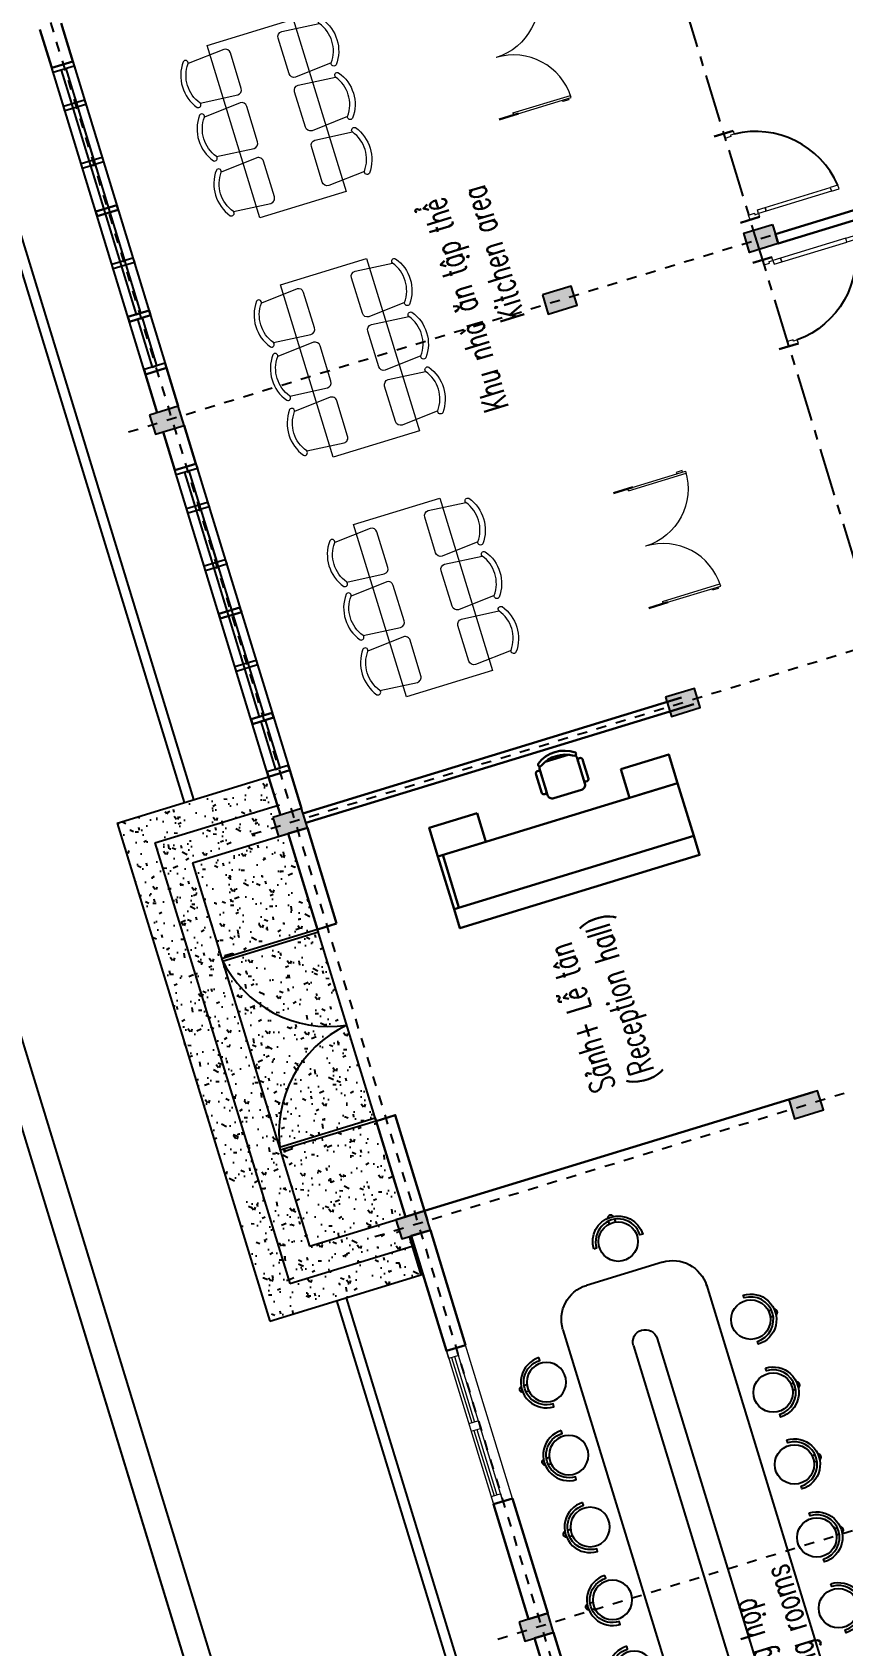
# Model space of a CAD drawing. Header units: inches. Extents: x 543393 to 2689207, y 1841861 to 9121372.
# Drawn here: x 547501.58 to 547509.67, y 1841984.21 to 1842000.31 of the extents above; entities that cross this region are included whole.
import ezdxf

# ---------------------------------------------------------------- set-up
doc = ezdxf.new("R2010")
doc.units = ezdxf.units.IN
doc.header["$MEASUREMENT"] = 0
doc.linetypes.add('ACAD_ISO04W100', pattern=[30, 24, -3, 0, -3])
for name, color, linetype, lineweight in [('00', 5, 'Continuous', 9), ('02 Xref Nha dieu hanh$0$Noi that 003', 24, 'Continuous', 9), ('A-Door', 254, 'Continuous', 13), ('A-Wall', 3, 'Continuous', 30), ('CUA', 2, 'Continuous', 9), ('Kich thuoc', 8, 'Continuous', 18)]:
    doc.layers.add(name, color=color, linetype=linetype, lineweight=lineweight)
for name, color, linetype in [('DOI', 7, 'Continuous'), ('Duong', 4, 'Continuous'), ('KICHTHUOCTHACH', 161, 'Continuous'), ('MBXD$0$CUA', 193, 'Continuous'), ('MEUBLE', 55, 'Continuous'), ('NET', 2, 'Continuous'), ('NET THAY', 4, 'Continuous'), ('Noi that', 155, 'Continuous'), ('NT', 1, 'Continuous'), ('QUYEN', 7, 'Continuous')]:
    doc.layers.add(name, color=color, linetype=linetype)
doc.styles.add('DIM', font='vnsimli.shx', dxfattribs={"width": 0.65})

# ---------------------------------------------------------------- blocks, each defined once
blk = doc.blocks.new('2000')
at = {"layer": 'MBXD$0$CUA'}
for p, q in [((-124542.9435932884, 227345.0081826141), (-124572.9435932884, 227345.0081826141)), ((-124572.9435932884, 227345.0081826141), (-124572.9435932884, 226345.0081826141)), ((-124542.9435932884, 227345.0081826141), (-124542.9435932884, 226345.5708805071)), ((-122602.9435932884, 227345.0081826141), (-122572.9435932884, 227345.0081826141)), ((-122602.9435932884, 227345.0081826141), (-122602.9435932884, 226345.5708805071)), ((-122572.9435932884, 227345.0081826141), (-122572.9435932884, 226345.0081826141)), ((-124592.5635631048, 226466.4850050809), (-124572.9435932884, 226466.4850050809)), ((-124592.5635631048, 226385.386160309), (-124592.5635631048, 226466.4850050809)), ((-122553.323623472, 226466.4850050809), (-122572.9435932884, 226466.4850050809)), ((-122553.323623472, 226385.386160309), (-122553.323623472, 226466.4850050809)), ((-124572.9435932884, 226385.386160309), (-124592.5635631048, 226385.386160309)), ((-122572.9435932884, 226385.386160309), (-122553.323623472, 226385.386160309))]:
    blk.add_line(p, q, dxfattribs=at)
for centre, radius, start, end in [((-124744.5426190554, 227516.6072083811), 1184.099025767006, 278.3326170056663, 351.6673829943321), ((-122401.3445675214, 227516.607208381), 1184.099025766977, 188.3326170056666, 261.6673829943334)]:
    blk.add_arc(centre, radius, start, end, dxfattribs=at)
blk = doc.blocks.new('D800')
at = {"layer": 'CUA'}
for p, q in [((0, 800), (-800, 800)), ((0, 770), (-799.4373021069332, 770)), ((-759.6220223050914, 819.6199698164128), (-678.5231775331195, 819.6199698164128)), ((-759.6220223050914, 799.9999999999964), (-759.6220223050914, 819.6199698164128)), ((-678.5231775331195, 819.6199698164128), (-678.5231775331195, 800)), ((0, 770), (0, 800))]:
    blk.add_line(p, q, dxfattribs=at)
blk.add_arc((0, 800), 800, 180, 270, dxfattribs=at)
blk = doc.blocks.new('A$C7DB75F4D')
at = {"layer": 'A-Door'}
for points in [[(624.9999986886978, 939.9999987788397), (624.9999986886978, 859.9999987788397), (664.9999986886978, 859.9999987788397), (664.9999986886978, 939.9999987788397)], [(624.9999986886978, 179.9999987788397), (624.9999986886978, 859.9999987788397), (664.9999986886978, 859.9999987788397), (664.9999986886978, 179.9999987788397)], [(624.9999986886978, 99.99999877883965), (624.9999986886978, 179.9999987788397), (664.9999986886978, 179.9999987788397), (664.9999986886978, 99.99999877883965)], [(-165.0000013113022, 99.99999877883965), (-165.0000013113022, 59.99999877883965), (-150.0000013113022, 59.99999877883965), (-150.0000013113022, 49.99999877883965), (-150.0000013113022, -1.221160346176475e-06), (-200.0000013113022, -1.221160346176475e-06), (-200.0000013113022, 99.99999877883965)], [(664.9999986886978, 99.99999877883965), (699.9999986886978, 99.99999877883965), (699.9999986886978, -1.221160346176475e-06), (649.9999986886978, -1.221160346176475e-06), (649.9999986886978, 49.99999877883965), (649.9999986886978, 59.99999877883965), (664.9999986886978, 59.99999877883965)]]:
    blk.add_lwpolyline(points, close=True, dxfattribs=at)
at = {"layer": 'NT', "color": 1}
blk.add_arc((732.7361624520785, 47.18860666957081), 899.288197890312, 96.88065241804014, 176.633324203001, dxfattribs=at)
blk = doc.blocks.new('ghe1')
for p, q in [((-42.04987941271975, 246.4382430577243), (-42.04987941271975, 284.408258743264)), ((42.0498794127052, 246.4382430577243), (42.0498794127052, 284.408258743264))]:
    blk.add_line(p, q)
blk.add_lwpolyline([(-325, 0, -1), (325, 0), (287.5, 0, 1), (-287.5, 0)], format="xyb", close=True)
blk.add_circle((0, 0), 250)
blk.add_arc((-2.748049884918146, 310.0985850759171), 41.28596289291529, 18.35834287928433, 162.1648539532021)
blk = doc.blocks.new('A$C3EF50EC0')
at = {"layer": 'MEUBLE', "linetype": 'Continuous'}
for p, q in [((1018.694071713035, 2162.10474263777), (5499.939890525391, 2161.929127708594)), ((1010.344063199082, 662.4731859845997), (5499.848950473111, 662.2009527783084))]:
    blk.add_line(p, q, dxfattribs=at)
for points in [[(663.7437269373477, 1015.306541444195), (663.7918678828428, 1809.217807194284)], [(5854.75115430358, 1015.087888241927), (5854.799295248944, 1808.999153960387)], [(1378.12451784579, 1537.194052209707), (5104.918715648804, 1537.066339028133)], [(1378.109361170515, 1287.239356388083), (5104.903558973325, 1287.111643206365)]]:
    blk.add_lwpolyline(points, dxfattribs=at)
for centre, radius, start, end in [((1018.672552226562, 1807.218426785184), 354.886316505026, 89.99652571655432, 179.6772017975329), ((5499.91837103889, 1807.042811855899), 354.886316505026, 0.3158496352169251, 89.99652571655432), ((1378.116939508152, 1412.21670429872), 124.9773481406142, 89.99652571655432, 269.9965257165543), ((5104.91113731105, 1412.088991117227), 124.9773481406142, 269.9965257165543, 89.99652571655432), ((1018.624651147184, 1017.262883560179), 354.886316505026, 180.3158496352169, 269.9965257165543), ((5499.870469959438, 1017.08726863077), 354.886316505026, 269.9965257165543, 359.6772017975329)]:
    blk.add_arc(centre, radius, start, end, dxfattribs=at)
at = {"layer": 'Noi that', "linetype": 'Continuous'}
for points in [[(6259.1792385351, 1852.139881234252), (6575.753039080315, 1815.455126690053)], [(6550.910797897974, 1728.796348108364), (6175.976480664147, 1766.2668174684)], [(5969.868203523816, 1244.252120250057), (5969.888551643191, 1579.820962753445)], [(5969.880651084837, 1449.52974587505), (6672.878233083393, 1449.487117725577)], [(5969.882924586171, 1487.022950248276), (6672.880506584755, 1486.980322098803)], [(5969.885198087475, 1524.516154621619), (6672.882780085973, 1524.473526472175)], [(5969.871557079678, 1299.55692838203), (6672.869139078175, 1299.514300232411)], [(5969.873830580837, 1337.050132755227), (6672.871412579421, 1337.007504605899)], [(5969.876104082228, 1374.543337128598), (6672.873686080726, 1374.500708978834)], [(5969.878377583562, 1412.036541501824), (6672.875959582088, 1411.993913352351)], [(6550.910797897974, 1095.174427336729), (6175.976480664147, 1057.703957976693)], [(6259.1792385351, 971.8308942108415), (6575.753039080315, 1008.515648755041)]]:
    blk.add_lwpolyline(points, dxfattribs=at)
for points in [[(6706.39641884678, 1212.26345608, -0.2799068392326103), (6550.910797897974, 1095.174427336729), (6175.976480664147, 1057.703957976693, -0.4437164408394772), (5969.868203523816, 1244.252120250057), (5969.888551643191, 1579.820962753445, -0.4437164408394785), (6176.019450967186, 1766.344127795375), (6550.949221198287, 1728.82818840925)], [(6706.420640987388, 1611.720303949412, 0.2799068392326108), (6550.949221198403, 1728.82818840925)], [(6706.39641884678, 1212.26345608, -0.2799068392326103), (6550.910797897974, 1095.174427336729), (6175.976480664147, 1057.703957976693)]]:
    blk.add_lwpolyline(points, format="xyb", dxfattribs=at)
for centre, start, end in [((6253.784421690463, 1805.584910566009), 83.39001380174432, 263.3900138017443), ((6570.358222235707, 1768.900156021758), 283.1821426424748, 83.39001380174432), ((6253.784421690463, 1018.385864879085), 96.6099861982557, 276.6099861982557), ((6570.358222235707, 1055.070619423335), 276.6099861982557, 76.81785735752518)]:
    blk.add_arc(centre, 46.86650555273033, start, end, dxfattribs=at)
blk.add_ellipse((6743.175717781953, 1411.9896505375), major_axis=(0.01420938317593334, 234.3325273328395), ratio=0.2999999999999999, dxfattribs=at)
at = {"layer": 'NET', "linetype": 'Continuous'}
for p, xscale, yscale, zscale, rotation in [((1471.419711642273, 2472.817481445323), 0.7873572932799786, 0.7873572932799786, 0.7873572932799786, 359.9965257159905), ((2232.671967083035, 2472.068048506691), 0.7873572932799786, 0.7873572932799786, 0.7873572932799786, 359.9965257159905), ((2981.408668699005, 2478.952240036677), 0.7873572932799786, 0.7873572932799786, 0.7873572932799786, 359.9965257159905), ((3742.660924139767, 2478.202807098045), 0.7873572932799786, 0.7873572932799786, 0.7873572932799786, 359.9965257159905), ((4481.953839201567, 2478.075038460622), 0.7873572932799786, 0.7873572932799786, 0.7873572932799786, 359.9965257159905), ((5266.597771867368, 2478.027459464924), 0.7873572932799786, 0.7873572932799786, 0.7873572932799786, 359.9965257159905), ((339.7280971458822, 1376.925084836708), -0.7873572932872542, 0.7873572932949173, 0.7873572932858693, 89.99652571651998), ((1471.290411473994, 340.4775436619821), -0.7873572932799786, 0.7873572932949173, 0.7873572932858693, 179.9965257159905), ((2232.542666914742, 339.7281107233284), -0.7873572932799786, 0.7873572932949173, 0.7873572932858693, 179.9965257159905), ((2981.279368530755, 346.6123022533211), -0.7873572932799786, 0.7873572932949173, 0.7873572932858693, 179.9965257159905), ((3742.531623971474, 345.8628693146893), -0.7873572932799786, 0.7873572932949173, 0.7873572932858693, 179.9965257159905), ((4481.824549091631, 345.9009799220294), -0.7873572932799786, 0.7873572932949173, 0.7873572932858693, 179.9965257159905), ((5266.468481757547, 345.8534009265495), -0.7873572932799786, 0.7873572932949173, 0.7873572932858693, 179.9965257159905)]:
    blk.add_blockref('ghe1', p, dxfattribs=dict(at, xscale=xscale, yscale=yscale, zscale=zscale, rotation=rotation))
blk = doc.blocks.new('02 Xref Nha dieu hanh$0$ban6c 900x1800')
blk.add_lwpolyline([(-450.0000000046275, 1800.000000018546), (450.0000000046275, 1800.000000018546), (450.0000000046275, 0), (-450.0000000046275, 0)], close=True)
for points in [[(-683.725932845422, 1250.271042899156, -0.8233942001588791), (-725.6365506955626, 1218.014209606619, -0.3402715766636783), (-725.6365507088904, 1693.994522030487, -0.8233942001248692), (-683.7259328434811, 1661.737688758476, 0.3402715766599266)], [(683.7259328454202, 1250.271042899156, 0.8233942001588791), (725.6365506955608, 1218.014209606619, 0.3402715766636783), (725.6365507088885, 1693.994522030487, 0.8233942001248692), (683.7259328434793, 1661.737688758476, -0.3402715766599266)], [(-683.725932845422, 676.9904676676233, -0.8233942001588791), (-725.6365506955626, 644.7336343750867, -0.3402715766636783), (-725.6365507088904, 1120.713946798955, -0.8233942001248692), (-683.7259328434811, 1088.457113526943, 0.3402715766599266)], [(683.7259328454202, 676.9904676676233, 0.8233942001588791), (725.6365506955608, 644.7336343750867, 0.3402715766636783), (725.6365507088885, 1120.713946798955, 0.8233942001248692), (683.7259328434793, 1088.457113526943, -0.3402715766599266)], [(-683.725932845422, 118.9938080693319, -0.8233942001588791), (-725.6365506955626, 86.73697477679525, -0.3402715766636783), (-725.6365507088904, 562.7172872006631, -0.8233942001248692), (-683.7259328434811, 530.460453928652, 0.3402715766599266)], [(683.7259328454202, 118.9938080693319, 0.8233942001588791), (725.6365506955608, 86.73697477679525, 0.3402715766636783), (725.6365507088885, 562.7172872006631, 0.8233942001248692), (683.7259328434793, 530.460453928652, -0.3402715766599266)]]:
    blk.add_lwpolyline(points, format="xyb", close=True)
for points in [[(-683.7259328432574, 1661.737688759174), (-302.5429396864201, 1693.994522027933, -0.4142135623729238), (-249.6562383083019, 1641.107820649784), (-249.6562383082874, 1270.900911003097, -0.4142135623730849), (-302.5429396864201, 1218.014209624962), (-683.7259328458476, 1250.271042900196)], [(683.7259328432556, 1661.737688759174), (302.5429396864183, 1693.994522027933, 0.4142135623729238), (249.6562383083001, 1641.107820649784), (249.6562383082855, 1270.900911003097, 0.4142135623730849), (302.5429396864183, 1218.014209624962), (683.7259328458458, 1250.271042900196)], [(-683.7259328432574, 1088.457113527642), (-302.5429396864201, 1120.713946796401, -0.4142135623729238), (-249.6562383083019, 1067.827245418252), (-249.6562383082874, 697.620335771564, -0.4142135623730849), (-302.5429396864201, 644.7336343934294), (-683.7259328458476, 676.9904676686638)], [(683.7259328432556, 1088.457113527642), (302.5429396864183, 1120.713946796401, 0.4142135623729238), (249.6562383083001, 1067.827245418252), (249.6562383082855, 697.620335771564, 0.4142135623730849), (302.5429396864183, 644.7336343934294), (683.7259328458458, 676.9904676686638)], [(-683.7259328432574, 530.4604539293505), (-302.5429396864201, 562.7172871981093, -0.4142135623729238), (-249.6562383083019, 509.8305858199601), (-249.6562383082874, 139.6236761732725, -0.4142135623730849), (-302.5429396864201, 86.73697479513794), (-683.7259328458476, 118.9938080703723)], [(683.7259328432556, 530.4604539293505), (302.5429396864183, 562.7172871981093, 0.4142135623729238), (249.6562383083001, 509.8305858199601), (249.6562383082855, 139.6236761732725, 0.4142135623730849), (302.5429396864183, 86.73697479513794), (683.7259328458458, 118.9938080703723)]]:
    blk.add_lwpolyline(points, format="xyb")
blk = doc.blocks.new('NVP')
at = {"layer": 'KICHTHUOCTHACH'}
h = blk.add_hatch(dxfattribs=at)
h.set_pattern_fill('AR-CONC', color=8, scale=2)
h.set_pattern_definition([(49.99999999999999, (-385191.5149544009, -62237.63004785349), (364.369337992008, -31.87817107780617), [38.1, -419.1]), (355, (-385191.5149544009, -62237.63004785349), (-70.48684284993868, 382.1136904780703), [30.48, -335.28116834]), (100.4514447, (-385161.1509404008, -62240.28655485349), (293.8824941807065, 350.2355038243902), [32.3800176, -356.1804892]), (46.18420000000001, (-385191.5149544009, -62136.03004785349), (542.1580817842598, -84.0846558654543), [57.15, -628.65]), (96.63555760999995, (-385146.3351544008, -62143.03704785349), (474.808268103006, 494.8522491954431), [48.57004628, -534.27121632]), (351.1841511700001, (-385191.5149544009, -62136.03004785349), (474.8082681299541, 494.8522491710653), [45.71993414, -502.91946384]), (21, (-385140.7149544008, -62161.43004785349), (303.228782538265, -204.5303963741752), [38.1, -419.1]), (326.0000000000001, (-385140.7149544008, -62161.43004785349), (123.6040566952941, 368.3759322446385), [30.48, -335.28]), (71.45144499999999, (-385115.4458892008, -62178.47424765349), (426.8328385574323, 163.8455377718105), [32.3800176, -356.1798752]), (37.50000000000001, (-385191.5149544009, -62237.63004785349), (6.177206501183633, 169.1100777463062), [0, -331.216, 0, -340.36, 0, -336.55]), (7.499999999999999, (-385191.5149544009, -62237.63004785349), (133.6393250206115, 200.361149636239), [0, -194.056, 0, -323.596, 0, -128.27]), (327.5, (-385304.7989544009, -62237.63004785349), (271.1811903337428, -11.45748798534689), [0, -127, 0, -396.24, 0, -525.78]), (317.5, (-385355.5989544009, -62237.63004785349), (296.2583627720361, 50.85298206666606), [0, -165.1, 0, -263.144, 0, -373.38])])
h.paths.add_polyline_path([(198193.5373812887, 9752.893113003804), (198173.9174114722, 9752.893113003804), (198173.9174114722, 9833.991957775776), (198193.5373812887, 9833.991957775776), (198193.5373812887, 9874.369935470699), (197193.5373812887, 9874.369935470699), (197193.5373812887, 8874.369935470684), (198193.5373812887, 8874.369935470684)])
h.paths.add_polyline_path([(198223.5373812887, 9869.582092214456), (198223.5373812887, 8874.369935470713), (199193.5373812887, 8874.369935470713, 0.3242672599337009)], flags=17)
h.paths.add_polyline_path([(200163.5373812887, 9869.582092214427), (200163.5373812887, 9874.369935470699), (198223.5373812887, 9874.369935470699), (198223.5373812887, 9869.582092214456, -0.3242672599337263), (199193.5373812888, 8874.369935470611, -0.324267259933692)])
h.paths.add_polyline_path([(200163.5373812887, 9869.582092214427, 0.3242672599336665), (199193.5373812888, 8874.369935470713), (200163.5373812887, 8874.369935470713)], flags=17)
h.paths.add_polyline_path([(201193.5373812887, 9874.369935470699), (200193.5373812887, 9874.369935470699), (200193.5373812887, 9833.991957775776), (200213.1573511051, 9833.991957775776), (200213.1573511051, 9752.893113003804), (200193.5373812887, 9752.893113003804), (200193.5373812887, 8874.369935470684), (201193.5373812887, 8874.369935470684)])
h.paths.add_polyline_path([(201293.5373812887, 10174.3699354707), (197093.5373812887, 10174.3699354707), (197093.5373812887, 8974.369935470699), (197193.5373812887, 8974.369935470699), (197193.5373812887, 9874.369935470699), (201193.5373812887, 9874.369935470699), (201193.5373812887, 8974.369935470699), (201293.5373812887, 8974.369935470699)])
h.paths.add_polyline_path([(201293.5373812887, 10474.3699354707), (197093.5373812887, 10474.3699354707), (197093.5373812887, 10174.3699354707), (201293.5373812887, 10174.3699354707)])
h.paths.add_polyline_path([(196893.5373812887, 10174.3699354707), (197093.5373812887, 10174.3699354707), (197093.5373812887, 10474.3699354707), (196593.5373812887, 10474.3699354707), (196593.5373812887, 8874.369935470699), (196893.5373812887, 8874.369935470699)])
h.paths.add_polyline_path([(197093.5373812887, 10174.3699354707), (196893.5373812887, 10174.3699354707), (196893.5373812887, 8874.369935470699), (196993.5373812887, 8874.369935470699), (196993.5373812887, 8974.369935470699), (197093.5373812887, 8974.369935470699)], flags=17)
h.paths.add_polyline_path([(201493.5373812887, 10174.3699354707), (201293.5373812887, 10174.3699354707), (201293.5373812887, 8974.369935470699), (201393.5373812887, 8974.369935470699), (201393.5373812887, 8874.369935470699), (201493.5373812887, 8874.369935470699)], flags=17)
h.paths.add_polyline_path([(201793.5373812887, 10474.3699354707), (201293.5373812887, 10474.3699354707), (201293.5373812887, 10174.3699354707), (201493.5373812887, 10174.3699354707), (201493.5373812887, 8874.369935470699), (201793.5373812887, 8874.369935470699)])
at = {"layer": 'NET THAY'}
h = blk.add_hatch(color=8, dxfattribs=at)
h.dxf.hatch_style = 1
h.paths.add_polyline_path([(192993.5373812887, 8974.369935470699), (192793.5373812887, 8974.369935470699), (192793.5373812887, 8674.369935470699), (192993.5373812887, 8674.369935470699)])
h = blk.add_hatch(color=8, dxfattribs=at)
h.dxf.hatch_style = 1
h.paths.add_polyline_path([(197193.5373812887, 8974.369935470699), (196993.5373812887, 8974.369935470699), (196993.5373812887, 8674.369935470699), (197193.5373812887, 8674.369935470699)])
h = blk.add_hatch(color=8, dxfattribs=at)
h.dxf.hatch_style = 1
h.paths.add_polyline_path([(201393.5373812887, 8974.369935470699), (201193.5373812887, 8974.369935470699), (201193.5373812887, 8674.369935470699), (201393.5373812887, 8674.369935470699)])
h = blk.add_hatch(color=8, dxfattribs=at)
h.dxf.hatch_style = 1
h.paths.add_polyline_path([(205593.5373812887, 8974.369935470699), (205393.5373812887, 8974.369935470699), (205393.5373812887, 8674.369935470699), (205593.5373812887, 8674.369935470699)])
h = blk.add_hatch(color=8, dxfattribs=at)
h.dxf.hatch_style = 1
h.paths.add_polyline_path([(197193.5373812887, 4874.369935470961), (196993.5373812887, 4874.369935470961), (196993.5373812887, 4574.369935470961), (197193.5373812887, 4574.369935470961)])
h = blk.add_hatch(color=8, dxfattribs=at)
h.dxf.hatch_style = 1
h.paths.add_polyline_path([(201393.5373812887, 4874.369935470961), (201193.5373812887, 4874.369935470961), (201193.5373812887, 4574.369935470961), (201393.5373812887, 4574.369935470961)])
h = blk.add_hatch(color=8, dxfattribs=at)
h.dxf.hatch_style = 1
h.paths.add_polyline_path([(205593.5373812887, 4874.369935470961), (205393.5373812887, 4874.369935470961), (205393.5373812887, 4574.369935470961), (205593.5373812887, 4574.369935470961)])
h = blk.add_hatch(color=8, dxfattribs=at)
h.dxf.hatch_style = 1
h.paths.add_polyline_path([(205593.5373812887, 2474.371787071817), (205393.5373812887, 2474.371787071817), (205393.5373812887, 2774.371787071817), (205593.5373812887, 2774.371787071817)])
for p, q in [((200538.4852807219, 7461.370025532196), (199988.4852807088, 7461.370025532196)), ((201128.1851102048, 5970.97394615088), (201128.1851102048, 6212.033663783506)), ((200538.4852807219, 5011.370025498378), (200538.4852807219, 5411.370025507109))]:
    blk.add_line(p, q)
blk.add_lwpolyline([(199988.4852807088, 7511.370025533302), (199788.4852807044, 7511.370025533302), (199788.4852807044, 5011.370025498378), (199988.4852807088, 5011.370025498378)])
for points in [[(200538.4852807219, 5011.370025498378), (199988.4852807088, 5011.370025498378), (199988.4852807088, 7511.370025533302), (200538.4852807219, 7511.370025533302)], [(200838.4852807219, 7011.370025533302), (200538.4852807219, 7011.370025533302), (200538.4852807219, 7511.370025533302), (200838.4852807219, 7511.370025533302)], [(200838.4852807219, 5511.370025498378), (200538.4852807219, 5511.370025498378), (200538.4852807219, 5011.370025498378), (200838.4852807219, 5011.370025498378)]]:
    blk.add_lwpolyline(points, close=True)
for points in [[(201102.0896007888, 6280.379411794616, 0.1209444134831908), (201079.5851102048, 6285.903804967202), (200804.1851102048, 6285.903804967202, 0.4142135623731389), (200755.5851102048, 6237.303804967225), (200755.5851102048, 5945.70380496719, 0.4142135623731389), (200804.1851102048, 5897.103804967213), (201079.5851102048, 5897.103804967213, 0.1209444134831908), (201102.0896007888, 5902.628198139799)], [(201102.5051148274, 5920.774639928037, 0.8296079187483811), (201128.1851102021, 5897.103804965234, 0.3333333332535729), (201128.1851102621, 6285.903804890804, 0.8296079175864579), (201102.5051148274, 6262.232970006349)], [(201102.2958710525, 5920.905529191099, 0.2907563303785183), (201102.2958710525, 6262.102080743316)], [(200852.7851102048, 5897.103804967213, 1), (200838.6101102047, 5848.503804967208), (201030.9851102047, 5848.503804967208, 1.333333333333585), (201030.9851102047, 5897.103804967213)]]:
    blk.add_lwpolyline(points, format="xyb")
blk.add_lwpolyline([(200841.6093548093, 6285.903804967202), (201042.1608656003, 6285.903804967202, 1.06271141056836), (201030.9851102047, 6335.183973582949), (200838.6101102047, 6335.183973582949, 0.798612221881074)], format="xyb", close=True)
at = {"layer": 'A-Wall'}
for p, q in [((196993.5373812887, 8894.369935470582), (196593.5373812887, 8894.36993547064)), ((201393.5373812887, 8894.369935470582), (201793.5373812887, 8894.36993547064)), ((201793.5373812887, 8894.36993547064), (201793.5373812887, 8674.369935470757)), ((205393.5373812887, 8894.369935470582), (204993.5373812887, 8894.369935470626)), ((204993.5373812887, 8894.369935470626), (204993.5373812887, 8674.369935470742)), ((205593.5373812887, 8894.369935470582), (205993.5373812887, 8894.36993547064)), ((205993.5373812887, 8894.36993547064), (205993.5373812887, 8674.369935470757)), ((209593.5373812887, 8894.369935470582), (209193.5373812887, 8894.369935470626)), ((209193.5373812887, 8894.369935470626), (209193.5373812887, 8674.369935470742)), ((197093.5373812887, 8674.369935470699), (197193.5373812887, 8674.369935470699)), ((197193.5373812887, 8674.369935470699), (197193.5373812887, 4624.377195950474)), ((201243.5373812887, 8674.369935470699), (201243.5373812887, 4624.37733402849)), ((201343.5373812887, 4724.377195950357), (201343.5373812887, 8674.369935470699)), ((201393.5373812887, 8674.369935470699), (201793.5373812887, 8674.369935470757)), ((205393.5373812887, 8674.369935470699), (204993.5373812887, 8674.369935470742)), ((205593.5373812887, 8674.369935470699), (205993.5373812887, 8674.369935470757)), ((209593.5373812887, 8674.369935470699), (209193.5373812887, 8674.369935470742)), ((202293.537213491, 4574.376822600192), (202293.5376654895, 4774.376822599712)), ((203493.5372682862, 4574.374560304546), (203493.5377202847, 4774.374560304066)), ((207393.537346711, 4574.376822600032), (207393.5374418694, 4774.376822600032))]:
    blk.add_line(p, q, dxfattribs=at)
for points in [[(191593.5373812887, 8674.369935470699), (192793.5373812887, 8674.369935470699), (192793.5373812887, 8874.369935470699), (191593.5373812887, 8874.369935470699)], [(194193.5373812887, 8674.369935470699), (192993.5373812887, 8674.369935470699), (192993.5373812887, 8874.369935470699), (194193.5373812887, 8874.369935470699)], [(195793.5373812887, 8674.369935470699), (196993.5373812887, 8674.369935470699), (196993.5373812887, 8874.369935470699), (195793.5373812887, 8874.369935470699)], [(197193.5373812887, 8874.369935470684), (198193.5373812887, 8874.369935470684), (198193.5373812887, 8674.369935470684), (197193.5373812887, 8674.369935470684)], [(200193.5373812887, 8674.369935470684), (201193.5373812887, 8674.369935470699), (201193.5373812887, 8874.369935470684), (200193.5373812887, 8874.369935470684)], [(205393.5373812887, -3425.630064529294), (205493.5373812887, -3425.630064529294), (205493.5373812887, 2474.371787071817), (205393.5373812887, 2474.371787071817)]]:
    blk.add_lwpolyline(points, close=True, dxfattribs=at)
for points in [[(204383.5373812887, 2774.371787072283), (204383.5373812887, 2574.371787072283)], [(205283.5373812887, 2774.371787072283), (205283.5373812887, 2574.371787072283)], [(205703.5373812887, 2774.371787072283), (205703.5373812887, 2574.371787072283)], [(206603.5373812887, 2774.371787072283), (206603.5373812887, 2574.371787072283)]]:
    blk.add_lwpolyline(points, dxfattribs=at)
at = {"layer": 'CUA'}
blk.add_lwpolyline([(195793.5373812887, 8874.369935470699), (194193.5373812887, 8874.369935470699), (194193.5373812887, 8674.369935470699), (195793.5373812887, 8674.369935470699)], close=True, dxfattribs=at)
at = {"layer": 'CUA', "color": 8}
for points in [[(194193.5373812887, 8774.369935470699), (194270.9233097954, 8774.369935470699), (194270.9233097954, 8874.369935470699), (194193.5373812887, 8874.369935470699)], [(194954.8444170353, 8774.369935470699), (195032.230345542, 8774.369935470699), (195032.230345542, 8874.369935470699), (194954.8444170353, 8874.369935470699)], [(195793.5373812887, 8774.369935470699), (195716.1514527819, 8774.369935470699), (195716.1514527819, 8874.369935470699), (195793.5373812887, 8874.369935470699)]]:
    blk.add_lwpolyline(points, close=True, dxfattribs=at)
for points in [[(194193.5373812887, 8774.369935470699), (195793.5373812887, 8774.369935470699)], [(194954.8444170353, 8844.369935470699), (194270.9233097954, 8844.369935470699)], [(194954.8444170353, 8815.175604330325), (194270.9233097954, 8815.175604330325)], [(195716.1514527819, 8844.369935470699), (195032.230345542, 8844.369935470699)], [(195716.1514527819, 8815.175604330325), (195032.230345542, 8815.175604330325)]]:
    blk.add_lwpolyline(points, dxfattribs=at)
at = {"layer": 'KICHTHUOCTHACH'}
blk.add_line((198193.5373812888, 8874.369935470713), (200193.5373812888, 8874.369935470713), dxfattribs=at)
at = {"layer": 'NET THAY'}
for p, q in [((201793.5373812887, 10474.3699354707), (196593.5373812887, 10474.3699354707)), ((196593.5373812887, 10474.3699354707), (196593.5373812887, 8874.369935470699)), ((201793.5373812887, 10474.3699354707), (201793.5373812887, 8874.369935470699)), ((201493.5373812887, 10174.3699354707), (196893.5373812887, 10174.3699354707)), ((196893.5373812887, 10174.3699354707), (196893.5373812887, 8894.369935470611)), ((201493.5373812887, 10174.3699354707), (201493.5373812887, 8874.369935470699)), ((201193.5373812887, 9874.369935470699), (197193.5373812887, 9874.369935470699)), ((197193.5373812887, 9874.369935470699), (197193.5373812887, 8874.369935470699)), ((201193.5373812887, 9874.369935470699), (201193.5373812887, 8874.369935470699))]:
    blk.add_line(p, q, dxfattribs=at)
for points in [[(183493.5373812762, 4874.376822600032), (183493.5373812762, 9774.369935470699), (196593.5373812887, 9774.369935470699)], [(183593.5373812762, 4874.376822600032), (183593.5373812762, 9674.369935470684), (196593.5373812887, 9674.369935470684)], [(201793.5373812887, 9774.369935470699), (210593.5373812887, 9774.369935470699)], [(201793.5373812887, 9674.369935470699), (210593.5373812887, 9674.369935470699)], [(200193.5373812887, 8874.369935470684), (200193.5373812887, 8674.369935470684)]]:
    blk.add_lwpolyline(points, dxfattribs=at)
at = {"layer": 'NET THAY', "color": 8, "linetype": 'ACAD_ISO04W100', "ltscale": 0.2}
for points in [[(192893.5373812887, 9224.952519790328), (192893.5373812887, -4042.156749153975)], [(197093.5373812887, 9224.952519790328), (197093.5373812887, -4042.156749153975)], [(197093.5373812887, 9224.952519790328), (197093.5373812887, -4042.156749153975)], [(201293.5373812887, 9224.952519790328), (201293.5373812887, -4042.156749153975)], [(205493.5373812887, 9224.952519790328), (205493.5373812887, -4042.156749153975)], [(214628.6289398652, 8774.369935470699), (183809.0231012125, 8774.369935470699)]]:
    blk.add_lwpolyline(points, dxfattribs=at)
at = {"layer": 'NET THAY'}
for points in [[(192993.5373812887, 8974.369935470699), (192793.5373812887, 8974.369935470699), (192793.5373812887, 8674.369935470699), (192993.5373812887, 8674.369935470699)], [(197193.5373812887, 8974.369935470699), (196993.5373812887, 8974.369935470699), (196993.5373812887, 8674.369935470699), (197193.5373812887, 8674.369935470699)], [(201393.5373812887, 8974.369935470699), (201193.5373812887, 8974.369935470699), (201193.5373812887, 8674.369935470699), (201393.5373812887, 8674.369935470699)], [(205593.5373812887, 8974.369935470699), (205393.5373812887, 8974.369935470699), (205393.5373812887, 8674.369935470699), (205593.5373812887, 8674.369935470699)], [(197193.5373812887, 4874.369935470961), (196993.5373812887, 4874.369935470961), (196993.5373812887, 4574.369935470961), (197193.5373812887, 4574.369935470961)], [(201393.5373812887, 4874.369935470961), (201193.5373812887, 4874.369935470961), (201193.5373812887, 4574.369935470961), (201393.5373812887, 4574.369935470961)], [(205593.5373812887, 4874.369935470961), (205393.5373812887, 4874.369935470961), (205393.5373812887, 4574.369935470961), (205593.5373812887, 4574.369935470961)], [(205593.5373812887, 2474.371787071817), (205393.5373812887, 2474.371787071817), (205393.5373812887, 2774.371787071817), (205593.5373812887, 2774.371787071817)]]:
    blk.add_lwpolyline(points, close=True, dxfattribs=at)
at = {"layer": 'NET THAY', "color": 8, "linetype": 'ACAD_ISO04W100', "ltscale": 20}
blk.add_lwpolyline([(215789.4850455991, 2674.37178707205), (182467.4850455991, 2674.37178707205)], dxfattribs=at)
at = {"layer": 'Noi that', "ltscale": 200}
for p, q in [((201793.5373812887, 8894.36993547064), (204993.5373812887, 8894.36993547064)), ((205993.5373812887, 8894.36993547064), (209193.5373812887, 8894.36993547064)), ((204993.5373812887, 8674.369935470728), (201793.5373812887, 8674.36993547067)), ((209193.5373812887, 8674.369935470728), (205993.5373812887, 8674.36993547067))]:
    blk.add_line(p, q, dxfattribs=at)
for points in [[(201793.5373812887, 8674.369935470699), (201843.5373812887, 8674.369935470699), (201843.5373812887, 8894.369935470699), (201793.5373812887, 8894.369935470699)], [(202393.5373812887, 8674.369935470699), (202343.5373812887, 8674.369935470699), (202343.5373812887, 8894.369935470699), (202393.5373812887, 8894.369935470699)], [(202343.5373812887, 8674.369935470699), (202393.5373812887, 8674.369935470699), (202393.5373812887, 8894.369935470699), (202343.5373812887, 8894.369935470699)], [(202943.5373812887, 8674.369935470699), (202893.5373812887, 8674.369935470699), (202893.5373812887, 8894.369935470699), (202943.5373812887, 8894.369935470699)], [(203443.5373812887, 8674.369935470699), (203493.5373812887, 8674.369935470699), (203493.5373812887, 8894.369935470699), (203443.5373812887, 8894.369935470699)], [(203493.5373812887, 8674.369935470699), (203443.5373812887, 8674.369935470699), (203443.5373812887, 8894.369935470699), (203493.5373812887, 8894.369935470699)], [(203993.5373812887, 8674.369935470699), (203943.5373812887, 8674.369935470699), (203943.5373812887, 8894.369935470699), (203993.5373812887, 8894.369935470699)], [(204593.5373812887, 8674.369935470699), (204543.5373812887, 8674.369935470699), (204543.5373812887, 8894.369935470699), (204593.5373812887, 8894.369935470699)], [(204993.5373812887, 8674.369935470757), (204943.5373812887, 8674.369935470757), (204943.5373812887, 8894.369935470757), (204993.5373812887, 8894.369935470757)], [(205993.5373812887, 8674.369935470699), (206043.5373812887, 8674.369935470699), (206043.5373812887, 8894.369935470699), (205993.5373812887, 8894.369935470699)], [(206593.5373812887, 8674.369935470699), (206543.5373812887, 8674.369935470699), (206543.5373812887, 8894.369935470699), (206593.5373812887, 8894.369935470699)], [(206543.5373812887, 8674.369935470699), (206593.5373812887, 8674.369935470699), (206593.5373812887, 8894.369935470699), (206543.5373812887, 8894.369935470699)], [(207143.5373812887, 8674.369935470699), (207093.5373812887, 8674.369935470699), (207093.5373812887, 8894.369935470699), (207143.5373812887, 8894.369935470699)], [(207643.5373812887, 8674.369935470699), (207693.5373812887, 8674.369935470699), (207693.5373812887, 8894.369935470699), (207643.5373812887, 8894.369935470699)], [(207693.5373812887, 8674.369935470699), (207643.5373812887, 8674.369935470699), (207643.5373812887, 8894.369935470699), (207693.5373812887, 8894.369935470699)], [(208193.5373812887, 8674.369935470699), (208143.5373812887, 8674.369935470699), (208143.5373812887, 8894.369935470699), (208193.5373812887, 8894.369935470699)], [(208793.5373812887, 8674.369935470699), (208743.5373812887, 8674.369935470699), (208743.5373812887, 8894.369935470699), (208793.5373812887, 8894.369935470699)], [(209193.5373812887, 8674.369935470757), (209143.5373812887, 8674.369935470757), (209143.5373812887, 8894.369935470757), (209193.5373812887, 8894.369935470757)]]:
    blk.add_lwpolyline(points, close=True, dxfattribs=at)
for points in [[(202343.5373812887, 8809.369935470699), (201843.5373812887, 8809.369935470699), (201843.5373812887, 8759.369935470699), (202343.5373812887, 8759.369935470699)], [(203943.5373812887, 8809.369935470699), (202393.5373812887, 8809.369935470699), (202393.5373812887, 8759.369935470699), (203943.5373812887, 8759.369935470699)], [(204662.672827859, 8809.369935470699), (203943.5373812887, 8809.369935470699), (203943.5373812887, 8759.369935470699), (204443.5373812887, 8759.369935470699)], [(203993.5373812887, 8759.369935470699), (204593.5373812887, 8759.369935470699)], [(204943.5373812887, 8809.369935470699), (204593.5373812887, 8809.369935470699)], [(204593.5373812887, 8759.369935470699), (204943.5373812887, 8759.369935470699)], [(206543.5373812887, 8809.369935470699), (206043.5373812887, 8809.369935470699), (206043.5373812887, 8759.369935470699), (206543.5373812887, 8759.369935470699)], [(208143.5373812887, 8809.369935470699), (206593.5373812887, 8809.369935470699), (206593.5373812887, 8759.369935470699), (208143.5373812887, 8759.369935470699)], [(208862.672827859, 8809.369935470699), (208143.5373812887, 8809.369935470699), (208143.5373812887, 8759.369935470699), (208643.5373812887, 8759.369935470699)], [(208193.5373812887, 8759.369935470699), (208793.5373812887, 8759.369935470699)], [(209143.5373812887, 8809.369935470699), (208793.5373812887, 8809.369935470699)], [(208793.5373812887, 8759.369935470699), (209143.5373812887, 8759.369935470699)]]:
    blk.add_lwpolyline(points, dxfattribs=at)
at = {"layer": '00', "xscale": -0.7499999999994081, "yscale": 0.7499999999994081, "zscale": 0.7499999999994081, "rotation": 269.9999279888618}
for p in [(202893.5373812877, 4624.375765764424), (207993.5373812876, 4624.375765764424)]:
    blk.add_blockref('D800', p, dxfattribs=at)
at = {"layer": '02 Xref Nha dieu hanh$0$Noi that 003', "color": 2, "rotation": 90.00000578131493}
for p in [(203953.8907955494, 6896.475142983174, -1.359272256857016e-08), (206453.8907955494, 6896.475142983174, -1.359272256857016e-08), (208953.8907955494, 6896.475142983174, -1.359272256857016e-08)]:
    blk.add_blockref('02 Xref Nha dieu hanh$0$ban6c 900x1800', p, dxfattribs=at)
at = {"layer": 'CUA', "rotation": 180}
blk.add_blockref('2000', (75620.59378800035, 236219.3781180848), dxfattribs=at)
at = {"layer": 'CUA', "xscale": 0.7499999999994081, "yscale": 0.7499999999994081, "zscale": 0.7499999999994081, "rotation": 89.99992798886176}
for p in [(202893.5373812887, 4624.37651986225), (207993.5373812885, 4624.37651986225)]:
    blk.add_blockref('D800', p, dxfattribs=at)
at = {"layer": 'DOI', "linetype": 'Continuous', "xscale": -1}
blk.add_blockref('A$C3EF50EC0', (196674.9681179638, 5539.174875973178), dxfattribs=at)
at = {"layer": 'QUYEN', "xscale": -1, "rotation": 180}
blk.add_blockref('A$C7DB75F4D', (204583.5373826, 2674.37178585089), dxfattribs=at)
at = {"layer": 'QUYEN', "rotation": 180}
blk.add_blockref('A$C7DB75F4D', (206403.5373799774, 2674.37178585089), dxfattribs=at)
at = {"layer": 'Kich thuoc', "char_height": 250, "style": 'DIM'}
for s, width, insert, attachment_point in [('\\pi1445.4;Phòng họp\\P\\pi1240.6;Meeting rooms', 3191.607251020148, (189923.1927768301, 6157.964421883422), 7), ('\\pi489.19;Sảnh+ Lễ tân\\P\\pi0;    (Reception hall)', 3111.269395608455, (197324.5935888906, 5987.900771275345), 7), ('\\pi834.82;Khu nhà ăn tập thể\\PKitchen area', 3191.607251020148, (206827.0850842157, 5103.933865119405), 9)]:
    blk.add_mtext_dynamic_manual_height_columns(s, width=width, gutter_width=1666.666666666667, heights=[0], dxfattribs=dict(at, insert=insert, attachment_point=attachment_point))

msp = doc.modelspace()

# ---------------------------------------------------------------- linework, layer by layer
at = {"layer": 'Duong', "color": 8}
msp.add_lwpolyline([(547482.2397520982, 1842002.660441537), (547482.5030715637, 1842001.799823817, -0.414213562373095), (547482.0119596659, 1842000.875697688), (547441.3621160472, 1841988.438241606), (547476.0383638665, 1841875.104450364), (547531.5195195181, 1841892.079778566), (547519.7403621, 1841930.578077886, -0.4142135623730951), (547521.5588034515, 1841933.999842204), (547531.3698454539, 1841937.00168411), (547530.0473965834, 1841941.323897546), (547520.2363545808, 1841938.32205564, -0.4142135623730951), (547516.8145902624, 1841940.140496992), (547509.2953566397, 1841964.715914093, -0.414213562373095), (547512.4411274449, 1841970.635316601), (547536.8826706791, 1841978.113589418), (547526.0982756858, 1842013.360666241), (547513.552381819, 1842009.522053591), (547522.2126664583, 1841981.217293037, -0.4142135623730951), (547520.3942251068, 1841977.795528719), (547511.1186785742, 1841974.957530037, -0.414213562373095), (547505.1992760671, 1841978.103300842), (547496.3341873991, 1842007.077430732)], format="xyb", dxfattribs=at)
at = {"layer": 'Duong'}
for points in [[(547482.4883749951, 1842002.736511605), (547482.7516944604, 1842001.875893885, -0.4142135623730951), (547482.0880297336, 1842000.627074791), (547441.6868090117, 1841988.265688777), (547476.2109166954, 1841875.429143329), (547531.1948265536, 1841892.252331395), (547519.4917392032, 1841930.502007818, -0.414213562373095), (547521.4827333837, 1841934.248465101), (547531.0451524894, 1841937.174236939), (547529.8748437543, 1841940.999204581), (547520.3124246486, 1841938.073432744, -0.414213562373095), (547516.5659673656, 1841940.064426924), (547509.046733743, 1841964.639844026, -0.414213562373095), (547512.365057377, 1841970.883939497), (547536.5579777146, 1841978.286142247), (547525.9081682258, 1842013.093347791), (547513.8595201526, 1842009.406875276), (547522.4612893551, 1841981.293363105, -0.4142135623730949), (547520.4702951746, 1841977.546905822), (547511.194748642, 1841974.70890714, -0.414213562373095), (547504.9506531704, 1841978.027230774), (547496.0855645024, 1842007.001360664)], [(547531.0451524894, 1841937.174236939), (547529.8748437543, 1841940.999204581), (547520.3124246486, 1841938.073432744, -0.414213562373095), (547516.5659673656, 1841940.064426924), (547509.046733743, 1841964.639844026, -0.414213562373095), (547512.365057377, 1841970.883939497), (547536.5579777146, 1841978.286142247), (547525.9081682258, 1842013.093347791), (547513.8595201526, 1842009.406875276), (547522.4612893551, 1841981.293363105, -0.414213562373095), (547520.4702951746, 1841977.546905822), (547511.194748642, 1841974.70890714, -0.414213562373095), (547504.9506531704, 1841978.027230774), (547496.1733376575, 1842006.714488091), (547495.9820892754, 1842006.655972654), (547495.9820892754, 1842006.655972654), (547489.7665168566, 1842004.75422096), (547489.7665168566, 1842004.75422096), (547489.7665168566, 1842004.75422096), (547489.7226302791, 1842004.897657247), (547486.9495287384, 1842004.049183414)]]:
    msp.add_lwpolyline(points, format="xyb", dxfattribs=at)

# ---------------------------------------------------------------- block references
at = {"layer": 'A-Wall', "xscale": 0.001, "yscale": 0.001, "zscale": 0.001, "rotation": 107.0123114188912}
msp.add_blockref('NVP', (547571.485735832, 1841802.520501338), dxfattribs=at)

doc.saveas('drawing.dxf')
